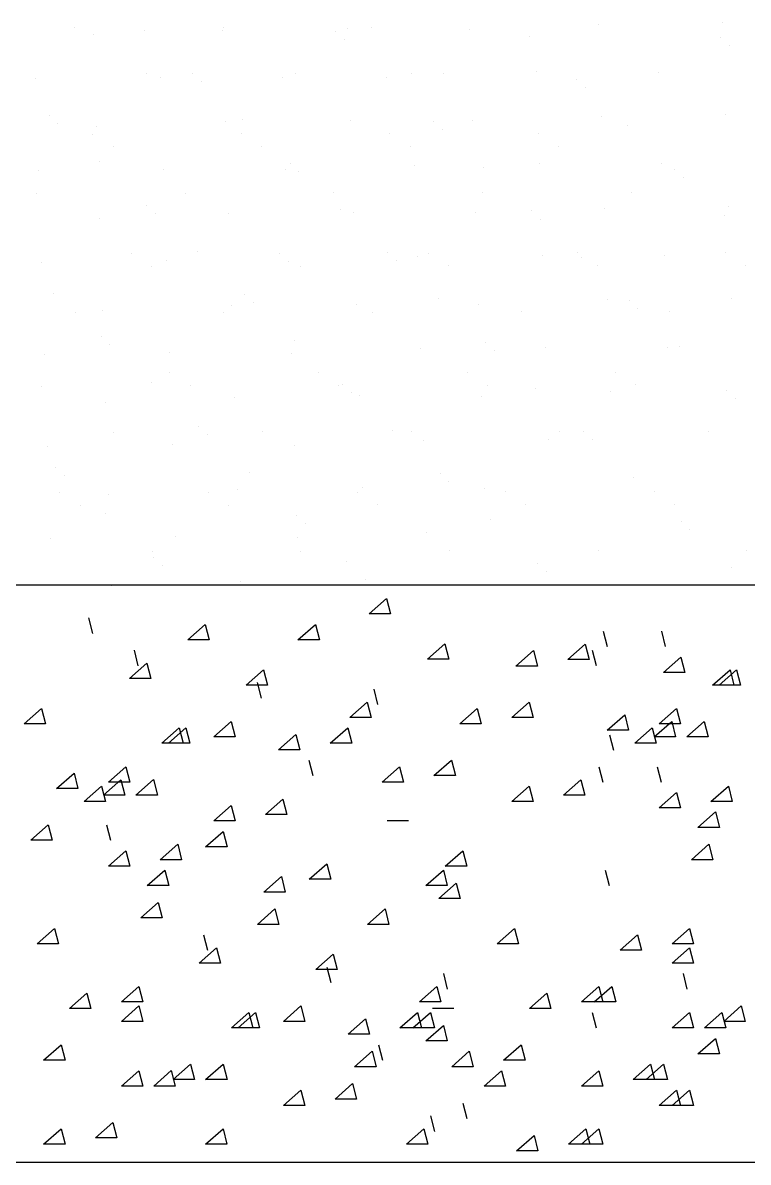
# Model space of a CAD drawing. Header units: metres. Extents: x 25391 to 25818, y 51852 to 52034.
# Drawn here: x 25452.866 to 25453.0715, y 51883.7775 to 51884.1004 of the extents above; entities that cross this region are included whole.
import ezdxf

# ---------------------------------------------------------------- set-up
doc = ezdxf.new("R2010")
doc.units = ezdxf.units.M
doc.header["$MEASUREMENT"] = 0
doc.layers.add('MCH', color=7, linetype='Continuous')

msp = doc.modelspace()

# ---------------------------------------------------------------- linework, layer by layer
at = {"layer": 'MCH'}
for p, q in [((25452.88065, 51884.09907), (25452.88065, 51884.09907)), ((25452.92274, 51884.09915), (25452.92274, 51884.09915)), ((25452.95792, 51884.09883), (25452.95792, 51884.09883)), ((25452.96482, 51884.09923), (25452.96482, 51884.09923)), ((25453.02899, 51884.09998), (25453.02899, 51884.09998)), ((25453.06436, 51884.10043), (25453.06436, 51884.10043)), ((25452.88604, 51884.09706), (25452.88604, 51884.09706)), ((25452.90061, 51884.09831), (25452.90061, 51884.09831)), ((25452.92254, 51884.09838), (25452.92254, 51884.09838)), ((25452.95468, 51884.09785), (25452.95468, 51884.09785)), ((25452.95718, 51884.09557), (25452.95718, 51884.09557)), ((25452.99249, 51884.09866), (25452.99249, 51884.09866)), ((25453.00956, 51884.09665), (25453.00956, 51884.09665)), ((25453.06363, 51884.09619), (25453.06363, 51884.09619)), ((25453.06612, 51884.09391), (25453.06612, 51884.09391)), ((25452.90117, 51884.086), (25452.90117, 51884.086)), ((25452.91406, 51884.08599), (25452.91406, 51884.08599)), ((25452.94325, 51884.08608), (25452.94325, 51884.08608)), ((25452.97619, 51884.08616), (25452.97619, 51884.08616)), ((25452.98534, 51884.08616), (25452.98534, 51884.08616)), ((25453.01156, 51884.08661), (25453.01156, 51884.08661)), ((25453.04613, 51884.08645), (25453.04613, 51884.08645)), ((25452.86975, 51884.08456), (25452.86975, 51884.08456)), ((25452.90512, 51884.08501), (25452.90512, 51884.08501)), ((25452.91655, 51884.08371), (25452.91655, 51884.08371)), ((25452.93969, 51884.08484), (25452.93969, 51884.08484)), ((25452.96893, 51884.08479), (25452.96893, 51884.08479)), ((25453.02301, 51884.08433), (25453.02301, 51884.08433)), ((25453.0255, 51884.08205), (25453.0255, 51884.08205)), ((25452.87344, 51884.07413), (25452.87344, 51884.07413)), ((25452.92831, 51884.07293), (25452.92831, 51884.07293)), ((25453.02984, 51884.07394), (25453.02984, 51884.07394)), ((25453.06521, 51884.07439), (25453.06521, 51884.07439)), ((25452.87593, 51884.07185), (25452.87593, 51884.07185)), ((25452.88689, 51884.07103), (25452.88689, 51884.07103)), ((25452.92339, 51884.07234), (25452.92339, 51884.07234)), ((25452.95877, 51884.07279), (25452.95877, 51884.07279)), ((25452.98238, 51884.07247), (25452.98238, 51884.07247)), ((25452.98487, 51884.07019), (25452.98487, 51884.07019)), ((25452.99334, 51884.07263), (25452.99334, 51884.07263)), ((25453.03726, 51884.07127), (25453.03726, 51884.07127)), ((25452.88587, 51884.06886), (25452.88587, 51884.06886)), ((25452.92795, 51884.06894), (25452.92795, 51884.06894)), ((25452.97004, 51884.06902), (25452.97004, 51884.06902)), ((25453.01212, 51884.06909), (25453.01212, 51884.06909)), ((25452.89157, 51884.06523), (25452.89157, 51884.06523)), ((25452.93365, 51884.06531), (25452.93365, 51884.06531)), ((25452.97574, 51884.06539), (25452.97574, 51884.06539)), ((25453.01782, 51884.06546), (25453.01782, 51884.06546)), ((25452.88768, 51884.06107), (25452.88768, 51884.06107)), ((25452.94176, 51884.06061), (25452.94176, 51884.06061)), ((25452.97704, 51884.06012), (25452.97704, 51884.06012)), ((25453.01241, 51884.06057), (25453.01241, 51884.06057)), ((25453.04698, 51884.06041), (25453.04698, 51884.06041)), ((25452.8706, 51884.05852), (25452.8706, 51884.05852)), ((25452.90597, 51884.05897), (25452.90597, 51884.05897)), ((25452.94054, 51884.05881), (25452.94054, 51884.05881)), ((25452.94425, 51884.05832), (25452.94425, 51884.05832)), ((25452.99663, 51884.05941), (25452.99663, 51884.05941)), ((25453.05071, 51884.05895), (25453.05071, 51884.05895)), ((25453.0532, 51884.05667), (25453.0532, 51884.05667)), ((25452.87, 51884.05209), (25452.87, 51884.05209)), ((25452.91208, 51884.05216), (25452.91208, 51884.05216)), ((25452.95417, 51884.05224), (25452.95417, 51884.05224)), ((25452.99625, 51884.05232), (25452.99625, 51884.05232)), ((25453.03834, 51884.05239), (25453.03834, 51884.05239)), ((25452.90113, 51884.04875), (25452.90113, 51884.04875)), ((25452.95601, 51884.04755), (25452.95601, 51884.04755)), ((25453.01008, 51884.04709), (25453.01008, 51884.04709)), ((25453.03069, 51884.0479), (25453.03069, 51884.0479)), ((25453.06606, 51884.04835), (25453.06606, 51884.04835)), ((25452.88774, 51884.04499), (25452.88774, 51884.04499)), ((25452.90362, 51884.04646), (25452.90362, 51884.04646)), ((25452.92424, 51884.0463), (25452.92424, 51884.0463)), ((25452.95962, 51884.04675), (25452.95962, 51884.04675)), ((25452.99419, 51884.04659), (25452.99419, 51884.04659)), ((25453.01257, 51884.0448), (25453.01257, 51884.0448)), ((25453.06495, 51884.04589), (25453.06495, 51884.04589)), ((25452.89678, 51884.03502), (25452.89678, 51884.03502)), ((25452.91538, 51884.03569), (25452.91538, 51884.03569)), ((25452.93887, 51884.0351), (25452.93887, 51884.0351)), ((25452.96946, 51884.03523), (25452.96946, 51884.03523)), ((25452.98095, 51884.03518), (25452.98095, 51884.03518)), ((25453.01327, 51884.03453), (25453.01327, 51884.03453)), ((25453.02304, 51884.03525), (25453.02304, 51884.03525)), ((25453.04784, 51884.03437), (25453.04784, 51884.03437)), ((25453.06512, 51884.03533), (25453.06512, 51884.03533)), ((25452.87145, 51884.03248), (25452.87145, 51884.03248)), ((25452.90248, 51884.03139), (25452.90248, 51884.03139)), ((25452.90682, 51884.03293), (25452.90682, 51884.03293)), ((25452.94139, 51884.03277), (25452.94139, 51884.03277)), ((25452.94457, 51884.03147), (25452.94457, 51884.03147)), ((25452.97195, 51884.03294), (25452.97195, 51884.03294)), ((25452.97789, 51884.03408), (25452.97789, 51884.03408)), ((25452.98665, 51884.03155), (25452.98665, 51884.03155)), ((25453.02433, 51884.03403), (25453.02433, 51884.03403)), ((25453.02873, 51884.03162), (25453.02873, 51884.03162)), ((25453.07082, 51884.0317), (25453.07082, 51884.0317)), ((25452.87476, 51884.02383), (25452.87476, 51884.02383)), ((25452.92883, 51884.02337), (25452.92883, 51884.02337)), ((25452.9837, 51884.02217), (25452.9837, 51884.02217)), ((25453.03154, 51884.02186), (25453.03154, 51884.02186)), ((25453.03778, 51884.02171), (25453.03778, 51884.02171)), ((25453.06691, 51884.02231), (25453.06691, 51884.02231)), ((25452.88091, 51884.01825), (25452.88091, 51884.01825)), ((25452.8886, 51884.01895), (25452.8886, 51884.01895)), ((25452.923, 51884.01832), (25452.923, 51884.01832)), ((25452.9251, 51884.02026), (25452.9251, 51884.02026)), ((25452.93132, 51884.02108), (25452.93132, 51884.02108)), ((25452.96047, 51884.02071), (25452.96047, 51884.02071)), ((25452.96508, 51884.0184), (25452.96508, 51884.0184)), ((25452.99504, 51884.02055), (25452.99504, 51884.02055)), ((25453.00717, 51884.01848), (25453.00717, 51884.01848)), ((25453.04027, 51884.01942), (25453.04027, 51884.01942)), ((25453.04925, 51884.01855), (25453.04925, 51884.01855)), ((25452.88821, 51884.0115), (25452.88821, 51884.0115)), ((25452.8907, 51884.00922), (25452.8907, 51884.00922)), ((25452.94308, 51884.01031), (25452.94308, 51884.01031)), ((25452.99716, 51884.00985), (25452.99716, 51884.00985)), ((25453.01412, 51884.00849), (25453.01412, 51884.00849)), ((25453.04869, 51884.00833), (25453.04869, 51884.00833)), ((25453.05203, 51884.00865), (25453.05203, 51884.00865)), ((25452.8723, 51884.00644), (25452.8723, 51884.00644)), ((25452.90767, 51884.00689), (25452.90767, 51884.00689)), ((25452.94224, 51884.00673), (25452.94224, 51884.00673)), ((25452.97874, 51884.00804), (25452.97874, 51884.00804)), ((25452.99965, 51884.00756), (25452.99965, 51884.00756)), ((25452.9077, 51884.00118), (25452.9077, 51884.00118)), ((25452.94978, 51884.00126), (25452.94978, 51884.00126)), ((25452.99187, 51884.00134), (25452.99187, 51884.00134)), ((25453.03395, 51884.00141), (25453.03395, 51884.00141)), ((25452.87131, 51883.99748), (25452.87131, 51883.99748)), ((25452.90246, 51883.99845), (25452.90246, 51883.99845)), ((25452.9134, 51883.99755), (25452.9134, 51883.99755)), ((25452.95548, 51883.99763), (25452.95548, 51883.99763)), ((25452.95653, 51883.99798), (25452.95653, 51883.99798)), ((25452.95902, 51883.9957), (25452.95902, 51883.9957)), ((25452.99756, 51883.99771), (25452.99756, 51883.99771)), ((25453.0114, 51883.99679), (25453.0114, 51883.99679)), ((25453.03239, 51883.99582), (25453.03239, 51883.99582)), ((25453.03965, 51883.99778), (25453.03965, 51883.99778)), ((25453.06548, 51883.99633), (25453.06548, 51883.99633)), ((25452.88945, 51883.99291), (25452.88945, 51883.99291)), ((25452.92595, 51883.99422), (25452.92595, 51883.99422)), ((25452.96132, 51883.99467), (25452.96132, 51883.99467)), ((25452.99589, 51883.99451), (25452.99589, 51883.99451)), ((25453.06797, 51883.99404), (25453.06797, 51883.99404)), ((25452.91591, 51883.98612), (25452.91591, 51883.98612)), ((25452.89183, 51883.98441), (25452.89183, 51883.98441)), ((25452.9184, 51883.98384), (25452.9184, 51883.98384)), ((25452.93391, 51883.98448), (25452.93391, 51883.98448)), ((25452.97078, 51883.98493), (25452.97078, 51883.98493)), ((25452.976, 51883.98456), (25452.976, 51883.98456)), ((25453.01808, 51883.98464), (25453.01808, 51883.98464)), ((25453.02485, 51883.98446), (25453.02485, 51883.98446)), ((25453.06016, 51883.98471), (25453.06016, 51883.98471)), ((25452.87315, 51883.9804), (25452.87315, 51883.9804)), ((25452.90852, 51883.98086), (25452.90852, 51883.98086)), ((25452.94309, 51883.98069), (25452.94309, 51883.98069)), ((25452.97959, 51883.982), (25452.97959, 51883.982)), ((25453.01497, 51883.98246), (25453.01497, 51883.98246)), ((25453.02734, 51883.98218), (25453.02734, 51883.98218)), ((25452.87528, 51883.97426), (25452.87528, 51883.97426)), ((25452.93015, 51883.97307), (25452.93015, 51883.97307)), ((25452.87777, 51883.97198), (25452.87777, 51883.97198)), ((25452.98423, 51883.9726), (25452.98423, 51883.9726)), ((25452.98672, 51883.97032), (25452.98672, 51883.97032)), ((25453.0391, 51883.97141), (25453.0391, 51883.97141)), ((25452.87653, 51883.96727), (25452.87653, 51883.96727)), ((25452.8903, 51883.96687), (25452.8903, 51883.96687)), ((25452.91861, 51883.96734), (25452.91861, 51883.96734)), ((25452.9268, 51883.96818), (25452.9268, 51883.96818)), ((25452.9607, 51883.96742), (25452.9607, 51883.96742)), ((25452.96217, 51883.96864), (25452.96217, 51883.96864)), ((25452.99674, 51883.96847), (25452.99674, 51883.96847)), ((25453.00278, 51883.9675), (25453.00278, 51883.9675)), ((25453.04486, 51883.96757), (25453.04486, 51883.96757)), ((25452.88223, 51883.96364), (25452.88223, 51883.96364)), ((25452.92431, 51883.96371), (25452.92431, 51883.96371)), ((25452.96639, 51883.96379), (25452.96639, 51883.96379)), ((25453.00848, 51883.96387), (25453.00848, 51883.96387)), ((25453.05056, 51883.96394), (25453.05056, 51883.96394)), ((25452.88953, 51883.96121), (25452.88953, 51883.96121)), ((25452.9436, 51883.96074), (25452.9436, 51883.96074)), ((25452.9461, 51883.95846), (25452.9461, 51883.95846)), ((25452.99848, 51883.95955), (25452.99848, 51883.95955)), ((25453.05255, 51883.95908), (25453.05255, 51883.95908)), ((25453.05504, 51883.9568), (25453.05504, 51883.9568)), ((25452.874, 51883.95436), (25452.874, 51883.95436)), ((25452.90938, 51883.95482), (25452.90938, 51883.95482)), ((25452.94395, 51883.95465), (25452.94395, 51883.95465)), ((25452.98045, 51883.95597), (25452.98045, 51883.95597)), ((25452.90274, 51883.95057), (25452.90274, 51883.95057)), ((25452.94483, 51883.95064), (25452.94483, 51883.95064)), ((25452.98691, 51883.95072), (25452.98691, 51883.95072)), ((25453.02899, 51883.9508), (25453.02899, 51883.9508)), ((25453.07108, 51883.95087), (25453.07108, 51883.95087)), ((25452.90298, 51883.94888), (25452.90298, 51883.94888)), ((25452.95785, 51883.94769), (25452.95785, 51883.94769)), ((25453.01193, 51883.94722), (25453.01193, 51883.94722)), ((25452.90547, 51883.9466), (25452.90547, 51883.9466)), ((25453.01442, 51883.94494), (25453.01442, 51883.94494)), ((25453.0668, 51883.94603), (25453.0668, 51883.94603)), ((25452.89115, 51883.94083), (25452.89115, 51883.94083)), ((25452.92765, 51883.94215), (25452.92765, 51883.94215)), ((25452.96302, 51883.9426), (25452.96302, 51883.9426)), ((25452.96416, 51883.93287), (25452.9691, 51883.93724)), ((25452.9691, 51883.93724), (25452.97022, 51883.93287)), ((25452.88467, 51883.93174), (25452.88579, 51883.92738)), ((25452.97022, 51883.93287), (25452.96416, 51883.93287)), ((25452.91277, 51883.92554), (25452.91771, 51883.9299)), ((25452.91771, 51883.9299), (25452.91883, 51883.92554)), ((25452.94397, 51883.92554), (25452.94891, 51883.9299)), ((25452.94891, 51883.9299), (25452.95003, 51883.92554)), ((25453.03041, 51883.92799), (25453.03153, 51883.92363)), ((25453.04694, 51883.928), (25453.04805, 51883.92363)), ((25452.91883, 51883.92554), (25452.91277, 51883.92554)), ((25452.95003, 51883.92554), (25452.94397, 51883.92554)), ((25452.98068, 51883.92004), (25452.98562, 51883.9244)), ((25452.98562, 51883.9244), (25452.98674, 51883.92004)), ((25452.89752, 51883.92257), (25452.89864, 51883.91821)), ((25453.00574, 51883.91811), (25453.01068, 51883.92248)), ((25453.01068, 51883.92248), (25453.0118, 51883.91811)), ((25453.02042, 51883.91994), (25453.02536, 51883.92431)), ((25453.02536, 51883.92431), (25453.02648, 51883.91994)), ((25453.02737, 51883.92259), (25453.02849, 51883.91822)), ((25452.89625, 51883.91454), (25452.90119, 51883.91891)), ((25452.90119, 51883.91891), (25452.90231, 51883.91454)), ((25452.98674, 51883.92004), (25452.98068, 51883.92004)), ((25453.0118, 51883.91811), (25453.00574, 51883.91811)), ((25453.02648, 51883.91994), (25453.02042, 51883.91994)), ((25453.04749, 51883.9163), (25453.05243, 51883.92066)), ((25453.05243, 51883.92066), (25453.05355, 51883.9163)), ((25452.92929, 51883.91271), (25452.93423, 51883.91707)), ((25452.93423, 51883.91707), (25452.93535, 51883.91271)), ((25453.05355, 51883.9163), (25453.04749, 51883.9163)), ((25453.06144, 51883.91271), (25453.06638, 51883.91708)), ((25453.06328, 51883.91271), (25453.06822, 51883.91708)), ((25453.06638, 51883.91708), (25453.0675, 51883.91271)), ((25453.06822, 51883.91708), (25453.06934, 51883.91271)), ((25452.90231, 51883.91454), (25452.89625, 51883.91454)), ((25452.93535, 51883.91271), (25452.92929, 51883.91271)), ((25452.93239, 51883.9134), (25452.93351, 51883.90904)), ((25452.96543, 51883.91157), (25452.96655, 51883.90721)), ((25453.0675, 51883.91271), (25453.06144, 51883.91271)), ((25453.06934, 51883.91271), (25453.06328, 51883.91271)), ((25452.86641, 51883.90172), (25452.87135, 51883.90608)), ((25452.87135, 51883.90608), (25452.87247, 51883.90172)), ((25452.95866, 51883.90354), (25452.9636, 51883.90791)), ((25452.9636, 51883.90791), (25452.96472, 51883.90354)), ((25452.98985, 51883.90171), (25452.99479, 51883.90607)), ((25452.99479, 51883.90607), (25452.99591, 51883.90171)), ((25453.00454, 51883.90354), (25453.00948, 51883.9079)), ((25453.00948, 51883.9079), (25453.0106, 51883.90354)), ((25453.04629, 51883.90172), (25453.05123, 51883.90608)), ((25453.05123, 51883.90608), (25453.05235, 51883.90172)), ((25452.9201, 51883.89804), (25452.92505, 51883.9024)), ((25452.92505, 51883.9024), (25452.92616, 51883.89804)), ((25452.96472, 51883.90354), (25452.95866, 51883.90354)), ((25453.0106, 51883.90354), (25453.00454, 51883.90354)), ((25453.0316, 51883.89989), (25453.03654, 51883.90425)), ((25453.03654, 51883.90425), (25453.03766, 51883.89989)), ((25453.04491, 51883.89804), (25453.04985, 51883.9024)), ((25453.04985, 51883.9024), (25453.05097, 51883.89804)), ((25453.0541, 51883.89805), (25453.05904, 51883.90241)), ((25453.05904, 51883.90241), (25453.06016, 51883.89805)), ((25452.87247, 51883.90172), (25452.86641, 51883.90172)), ((25452.90542, 51883.89621), (25452.91036, 51883.90057)), ((25452.90726, 51883.89621), (25452.91221, 51883.90057)), ((25452.91036, 51883.90057), (25452.91148, 51883.89621)), ((25452.91221, 51883.90057), (25452.91332, 51883.89621)), ((25452.93846, 51883.89438), (25452.9434, 51883.89874)), ((25452.9434, 51883.89874), (25452.94452, 51883.89438)), ((25452.95314, 51883.89621), (25452.95808, 51883.90057)), ((25452.95808, 51883.90057), (25452.9592, 51883.89621)), ((25452.99591, 51883.90171), (25452.98985, 51883.90171)), ((25453.03766, 51883.89989), (25453.0316, 51883.89989)), ((25453.03224, 51883.89866), (25453.03336, 51883.8943)), ((25453.03942, 51883.89622), (25453.04436, 51883.90058)), ((25453.04436, 51883.90058), (25453.04548, 51883.89622)), ((25453.05235, 51883.90172), (25453.04629, 51883.90172)), ((25452.91148, 51883.89621), (25452.90542, 51883.89621)), ((25452.91332, 51883.89621), (25452.90726, 51883.89621)), ((25452.92616, 51883.89804), (25452.9201, 51883.89804)), ((25452.9592, 51883.89621), (25452.95314, 51883.89621)), ((25453.04548, 51883.89622), (25453.03942, 51883.89622)), ((25453.05097, 51883.89804), (25453.04491, 51883.89804)), ((25453.06016, 51883.89805), (25453.0541, 51883.89805)), ((25452.94452, 51883.89438), (25452.93846, 51883.89438)), ((25452.89027, 51883.88522), (25452.89521, 51883.88958)), ((25452.89521, 51883.88958), (25452.89633, 51883.88522)), ((25452.94708, 51883.8914), (25452.9482, 51883.88704)), ((25452.96783, 51883.88521), (25452.97277, 51883.88957)), ((25452.97277, 51883.88957), (25452.97389, 51883.88521)), ((25452.98251, 51883.88704), (25452.98745, 51883.8914)), ((25452.98745, 51883.8914), (25452.98857, 51883.88704)), ((25453.02921, 51883.88959), (25453.03033, 51883.88522)), ((25453.04574, 51883.88959), (25453.04685, 51883.88523)), ((25452.87558, 51883.88339), (25452.88053, 51883.88775)), ((25452.88053, 51883.88775), (25452.88164, 51883.88339)), ((25452.88889, 51883.88154), (25452.89383, 51883.8859)), ((25452.89383, 51883.8859), (25452.89495, 51883.88154)), ((25452.89808, 51883.88154), (25452.90302, 51883.88591)), ((25452.90302, 51883.88591), (25452.90414, 51883.88154)), ((25452.98857, 51883.88704), (25452.98251, 51883.88704)), ((25453.01922, 51883.88154), (25453.02416, 51883.8859)), ((25453.02416, 51883.8859), (25453.02528, 51883.88154)), ((25452.88164, 51883.88339), (25452.87558, 51883.88339)), ((25452.8834, 51883.87971), (25452.88834, 51883.88408)), ((25452.88834, 51883.88408), (25452.88946, 51883.87971)), ((25452.89633, 51883.88522), (25452.89027, 51883.88522)), ((25452.97389, 51883.88521), (25452.96783, 51883.88521)), ((25453.00454, 51883.87971), (25453.00948, 51883.88407)), ((25453.00948, 51883.88407), (25453.0106, 51883.87971)), ((25453.06097, 51883.87972), (25453.06591, 51883.88408)), ((25453.06591, 51883.88408), (25453.06703, 51883.87972)), ((25452.88946, 51883.87971), (25452.8834, 51883.87971)), ((25452.89495, 51883.88154), (25452.88889, 51883.88154)), ((25452.90414, 51883.88154), (25452.89808, 51883.88154)), ((25452.93479, 51883.87604), (25452.93973, 51883.8804)), ((25452.93973, 51883.8804), (25452.94085, 51883.87604)), ((25453.0106, 51883.87971), (25453.00454, 51883.87971)), ((25453.02528, 51883.88154), (25453.01922, 51883.88154)), ((25453.04629, 51883.87789), (25453.05123, 51883.88226)), ((25453.05123, 51883.88226), (25453.05235, 51883.87789)), ((25453.06703, 51883.87972), (25453.06097, 51883.87972)), ((25452.9201, 51883.87421), (25452.92505, 51883.87858)), ((25452.92505, 51883.87858), (25452.92616, 51883.87421)), ((25452.94085, 51883.87604), (25452.93479, 51883.87604)), ((25453.05235, 51883.87789), (25453.04629, 51883.87789)), ((25453.05731, 51883.87239), (25453.06225, 51883.87676)), ((25453.06225, 51883.87676), (25453.06337, 51883.87239)), ((25452.86825, 51883.86872), (25452.87319, 51883.87308)), ((25452.87319, 51883.87308), (25452.87431, 51883.86872)), ((25452.88972, 51883.87309), (25452.89083, 51883.86873)), ((25452.92616, 51883.87421), (25452.9201, 51883.87421)), ((25452.97526, 51883.87422), (25452.9692, 51883.87422)), ((25452.91781, 51883.86689), (25452.92275, 51883.87126)), ((25452.92275, 51883.87126), (25452.92387, 51883.86689)), ((25453.06337, 51883.87239), (25453.05731, 51883.87239)), ((25452.87431, 51883.86872), (25452.86825, 51883.86872)), ((25452.90495, 51883.86322), (25452.90989, 51883.86758)), ((25452.90989, 51883.86758), (25452.91101, 51883.86322)), ((25452.92387, 51883.86689), (25452.91781, 51883.86689)), ((25453.05548, 51883.86323), (25453.06042, 51883.86759)), ((25453.06042, 51883.86759), (25453.06154, 51883.86323)), ((25452.89027, 51883.86139), (25452.89521, 51883.86575)), ((25452.89521, 51883.86575), (25452.89633, 51883.86139)), ((25452.91101, 51883.86322), (25452.90495, 51883.86322)), ((25452.98572, 51883.86139), (25452.99067, 51883.86575)), ((25452.99067, 51883.86575), (25452.99178, 51883.86139)), ((25453.06154, 51883.86323), (25453.05548, 51883.86323)), ((25452.89633, 51883.86139), (25452.89027, 51883.86139)), ((25452.90129, 51883.85589), (25452.90623, 51883.86026)), ((25452.90623, 51883.86026), (25452.90735, 51883.85589)), ((25452.94718, 51883.85773), (25452.95212, 51883.86209)), ((25452.95212, 51883.86209), (25452.95324, 51883.85773)), ((25452.98022, 51883.85589), (25452.98516, 51883.86026)), ((25452.98516, 51883.86026), (25452.98628, 51883.85589)), ((25452.99178, 51883.86139), (25452.98572, 51883.86139)), ((25453.03104, 51883.86026), (25453.03216, 51883.85589)), ((25452.93433, 51883.85406), (25452.93927, 51883.85842)), ((25452.93927, 51883.85842), (25452.94039, 51883.85406)), ((25452.95324, 51883.85773), (25452.94718, 51883.85773)), ((25452.98389, 51883.85222), (25452.98883, 51883.85659)), ((25452.98883, 51883.85659), (25452.98995, 51883.85222)), ((25452.90735, 51883.85589), (25452.90129, 51883.85589)), ((25452.94039, 51883.85406), (25452.93433, 51883.85406)), ((25452.98628, 51883.85589), (25452.98022, 51883.85589)), ((25452.89946, 51883.84673), (25452.9044, 51883.85109)), ((25452.9044, 51883.85109), (25452.90552, 51883.84673)), ((25452.98995, 51883.85222), (25452.98389, 51883.85222)), ((25452.9325, 51883.84489), (25452.93744, 51883.84926)), ((25452.93744, 51883.84926), (25452.93856, 51883.84489)), ((25452.9637, 51883.84489), (25452.96864, 51883.84926)), ((25452.96864, 51883.84926), (25452.96976, 51883.84489)), ((25452.87008, 51883.83939), (25452.87502, 51883.84375)), ((25452.87502, 51883.84375), (25452.87614, 51883.83939)), ((25452.90552, 51883.84673), (25452.89946, 51883.84673)), ((25452.93856, 51883.84489), (25452.9325, 51883.84489)), ((25452.96976, 51883.84489), (25452.9637, 51883.84489)), ((25453.00041, 51883.83939), (25453.00535, 51883.84375)), ((25453.00535, 51883.84375), (25453.00647, 51883.83939)), ((25453.04996, 51883.83939), (25453.0549, 51883.84375)), ((25453.0549, 51883.84375), (25453.05602, 51883.83939)), ((25452.91725, 51883.84193), (25452.91837, 51883.83756)), ((25453.03527, 51883.83756), (25453.04021, 51883.84193)), ((25453.04021, 51883.84193), (25453.04133, 51883.83756)), ((25452.87614, 51883.83939), (25452.87008, 51883.83939)), ((25452.91598, 51883.83389), (25452.92092, 51883.83826)), ((25452.92092, 51883.83826), (25452.92204, 51883.83389)), ((25453.00647, 51883.83939), (25453.00041, 51883.83939)), ((25453.04133, 51883.83756), (25453.03527, 51883.83756)), ((25453.05602, 51883.83939), (25453.04996, 51883.83939)), ((25453.04998, 51883.8339), (25453.05492, 51883.83826)), ((25453.05492, 51883.83826), (25453.05603, 51883.8339)), ((25452.94902, 51883.83206), (25452.95396, 51883.83642)), ((25452.95396, 51883.83642), (25452.95508, 51883.83206)), ((25452.92204, 51883.83389), (25452.91598, 51883.83389)), ((25452.95508, 51883.83206), (25452.94902, 51883.83206)), ((25452.95212, 51883.83275), (25452.95324, 51883.82839)), ((25452.98516, 51883.83092), (25452.98628, 51883.82656)), ((25453.05603, 51883.8339), (25453.04998, 51883.8339)), ((25453.05307, 51883.83093), (25453.05419, 51883.82656)), ((25452.87925, 51883.82106), (25452.88419, 51883.82542)), ((25452.88419, 51883.82542), (25452.88531, 51883.82106)), ((25452.89394, 51883.82289), (25452.89888, 51883.82725)), ((25452.89888, 51883.82725), (25452.9, 51883.82289)), ((25452.97839, 51883.82289), (25452.98333, 51883.82726)), ((25452.98333, 51883.82726), (25452.98445, 51883.82289)), ((25453.00958, 51883.82106), (25453.01452, 51883.82542)), ((25453.01452, 51883.82542), (25453.01564, 51883.82106)), ((25453.02427, 51883.82289), (25453.02921, 51883.82725)), ((25453.02793, 51883.82289), (25453.03288, 51883.82726)), ((25453.02921, 51883.82725), (25453.03033, 51883.82289)), ((25453.03288, 51883.82726), (25453.03399, 51883.82289)), ((25452.88531, 51883.82106), (25452.87925, 51883.82106)), ((25452.9, 51883.82289), (25452.89394, 51883.82289)), ((25452.89396, 51883.8174), (25452.8989, 51883.82176)), ((25452.8989, 51883.82176), (25452.90002, 51883.8174)), ((25452.93984, 51883.81739), (25452.94478, 51883.82176)), ((25452.94478, 51883.82176), (25452.94589, 51883.81739)), ((25452.98445, 51883.82289), (25452.97839, 51883.82289)), ((25452.98811, 51883.82106), (25452.98205, 51883.82106)), ((25453.01564, 51883.82106), (25453.00958, 51883.82106)), ((25453.03033, 51883.82289), (25453.02427, 51883.82289)), ((25453.03399, 51883.82289), (25453.02793, 51883.82289)), ((25453.06464, 51883.81739), (25453.06958, 51883.82176)), ((25453.06958, 51883.82176), (25453.0707, 51883.81739)), ((25452.92515, 51883.81556), (25452.93009, 51883.81993)), ((25452.92699, 51883.81556), (25452.93194, 51883.81993)), ((25452.93009, 51883.81993), (25452.93121, 51883.81556)), ((25452.93194, 51883.81993), (25452.93305, 51883.81556)), ((25452.95819, 51883.81373), (25452.96313, 51883.81809)), ((25452.96313, 51883.81809), (25452.96425, 51883.81373)), ((25452.97287, 51883.81556), (25452.97781, 51883.81992)), ((25452.97655, 51883.81556), (25452.98149, 51883.81993)), ((25452.97781, 51883.81992), (25452.97893, 51883.81556)), ((25452.98149, 51883.81993), (25452.98261, 51883.81556)), ((25453.02737, 51883.81993), (25453.02849, 51883.81556)), ((25453.04996, 51883.81556), (25453.0549, 51883.81993)), ((25453.0549, 51883.81993), (25453.05602, 51883.81556)), ((25453.05915, 51883.81557), (25453.06409, 51883.81993)), ((25453.06409, 51883.81993), (25453.06521, 51883.81557)), ((25452.90002, 51883.8174), (25452.89396, 51883.8174)), ((25452.93121, 51883.81556), (25452.92515, 51883.81556)), ((25452.93305, 51883.81556), (25452.92699, 51883.81556)), ((25452.94589, 51883.81739), (25452.93984, 51883.81739)), ((25452.97893, 51883.81556), (25452.97287, 51883.81556)), ((25452.98261, 51883.81556), (25452.97655, 51883.81556)), ((25452.98022, 51883.81189), (25452.98516, 51883.81626)), ((25452.98516, 51883.81626), (25452.98628, 51883.81189)), ((25453.05602, 51883.81556), (25453.04996, 51883.81556)), ((25453.06521, 51883.81557), (25453.05915, 51883.81557)), ((25453.0707, 51883.81739), (25453.06464, 51883.81739)), ((25452.96425, 51883.81373), (25452.95819, 51883.81373)), ((25452.98628, 51883.81189), (25452.98022, 51883.81189)), ((25453.0573, 51883.80823), (25453.06225, 51883.81259)), ((25453.06225, 51883.81259), (25453.06336, 51883.80823)), ((25452.87191, 51883.80639), (25452.87686, 51883.81076)), ((25452.87686, 51883.81076), (25452.87797, 51883.80639)), ((25452.96003, 51883.80456), (25452.96497, 51883.80893)), ((25452.96497, 51883.80893), (25452.96609, 51883.80456)), ((25452.96681, 51883.81076), (25452.96793, 51883.80639)), ((25452.98756, 51883.80456), (25452.9925, 51883.80893)), ((25452.9925, 51883.80893), (25452.99362, 51883.80456)), ((25453.00224, 51883.80639), (25453.00718, 51883.81076)), ((25453.00718, 51883.81076), (25453.0083, 51883.80639)), ((25453.06336, 51883.80823), (25453.0573, 51883.80823)), ((25452.87797, 51883.80639), (25452.87191, 51883.80639)), ((25452.90862, 51883.80089), (25452.91356, 51883.80525)), ((25452.91356, 51883.80525), (25452.91468, 51883.80089)), ((25452.91781, 51883.8009), (25452.92275, 51883.80526)), ((25452.92275, 51883.80526), (25452.92387, 51883.8009)), ((25453.0083, 51883.80639), (25453.00224, 51883.80639)), ((25453.03895, 51883.80089), (25453.04389, 51883.80525)), ((25453.04262, 51883.8009), (25453.04756, 51883.80526)), ((25453.04389, 51883.80525), (25453.04501, 51883.80089)), ((25453.04756, 51883.80526), (25453.04868, 51883.8009)), ((25452.89394, 51883.79906), (25452.89888, 51883.80342)), ((25452.89888, 51883.80342), (25452.9, 51883.79906)), ((25452.90313, 51883.79907), (25452.90807, 51883.80343)), ((25452.90807, 51883.80343), (25452.90919, 51883.79907)), ((25452.96609, 51883.80456), (25452.96003, 51883.80456)), ((25452.99362, 51883.80456), (25452.98756, 51883.80456)), ((25452.99674, 51883.79906), (25453.00168, 51883.80342)), ((25453.00168, 51883.80342), (25453.0028, 51883.79906)), ((25453.02427, 51883.79906), (25453.02921, 51883.80342)), ((25453.02921, 51883.80342), (25453.03033, 51883.79906)), ((25452.9, 51883.79906), (25452.89394, 51883.79906)), ((25452.90919, 51883.79907), (25452.90313, 51883.79907)), ((25452.91468, 51883.80089), (25452.90862, 51883.80089)), ((25452.92387, 51883.8009), (25452.91781, 51883.8009)), ((25452.95452, 51883.79539), (25452.95946, 51883.79976)), ((25452.95946, 51883.79976), (25452.96058, 51883.79539)), ((25453.0028, 51883.79906), (25452.99674, 51883.79906)), ((25453.03033, 51883.79906), (25453.02427, 51883.79906)), ((25453.04501, 51883.80089), (25453.03895, 51883.80089)), ((25453.04868, 51883.8009), (25453.04262, 51883.8009)), ((25452.93984, 51883.79356), (25452.94478, 51883.79793)), ((25452.94478, 51883.79793), (25452.94589, 51883.79356)), ((25452.96058, 51883.79539), (25452.95452, 51883.79539)), ((25453.0463, 51883.79356), (25453.05124, 51883.79792)), ((25453.04997, 51883.79356), (25453.05491, 51883.79793)), ((25453.05124, 51883.79792), (25453.05236, 51883.79356)), ((25453.05491, 51883.79793), (25453.05603, 51883.79356)), ((25452.94589, 51883.79356), (25452.93984, 51883.79356)), ((25452.99067, 51883.79425), (25452.99178, 51883.78989)), ((25453.05236, 51883.79356), (25453.0463, 51883.79356)), ((25453.05603, 51883.79356), (25453.04997, 51883.79356)), ((25452.8866, 51883.78439), (25452.89154, 51883.78876)), ((25452.89154, 51883.78876), (25452.89266, 51883.78439)), ((25452.98149, 51883.79059), (25452.98261, 51883.78623)), ((25452.87191, 51883.78256), (25452.87686, 51883.78693)), ((25452.87686, 51883.78693), (25452.87797, 51883.78256)), ((25452.91779, 51883.78256), (25452.92274, 51883.78692)), ((25452.92274, 51883.78692), (25452.92385, 51883.78256)), ((25452.97472, 51883.78256), (25452.97966, 51883.78693)), ((25452.97966, 51883.78693), (25452.98078, 51883.78256)), ((25453.0206, 51883.78256), (25453.02554, 51883.78692)), ((25453.02427, 51883.78256), (25453.02921, 51883.78693)), ((25453.02554, 51883.78692), (25453.02666, 51883.78256)), ((25453.02921, 51883.78693), (25453.03033, 51883.78256)), ((25452.87797, 51883.78256), (25452.87191, 51883.78256)), ((25452.89266, 51883.78439), (25452.8866, 51883.78439)), ((25452.92385, 51883.78256), (25452.91779, 51883.78256)), ((25452.98078, 51883.78256), (25452.97472, 51883.78256)), ((25453.00591, 51883.78073), (25453.01085, 51883.78509)), ((25453.01085, 51883.78509), (25453.01197, 51883.78073)), ((25453.02666, 51883.78256), (25453.0206, 51883.78256)), ((25453.03033, 51883.78256), (25453.02427, 51883.78256)), ((25453.01197, 51883.78073), (25453.00591, 51883.78073))]:
    msp.add_line(p, q, dxfattribs=at)
at = {"layer": 'MCH', "ltscale": 0.45}
for p, q in [((25452.59256, 51883.94115), (25453.24123, 51883.94115)), ((25452.59256, 51883.77748), (25453.24123, 51883.77748))]:
    msp.add_line(p, q, dxfattribs=at)

doc.saveas('drawing.dxf')
